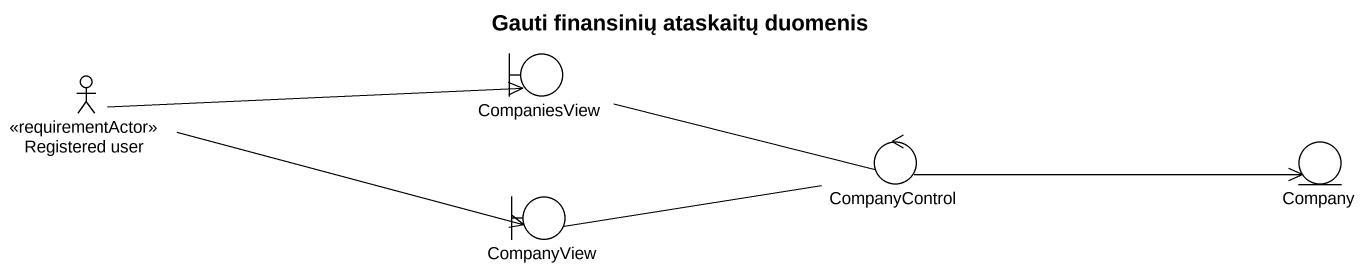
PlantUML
@startuml
title Gauti finansinių ataskaitų duomenis
actor "Registered user" as Registered_user <<requirementActor>>
boundary CompaniesView
control CompanyControl
entity Company
boundary CompanyView
Registered_user -right-> CompaniesView
Registered_user -right-> CompanyView
CompaniesView -right- CompanyControl
CompanyControl -right-> Company
CompanyView -right- CompanyControl
@enduml
